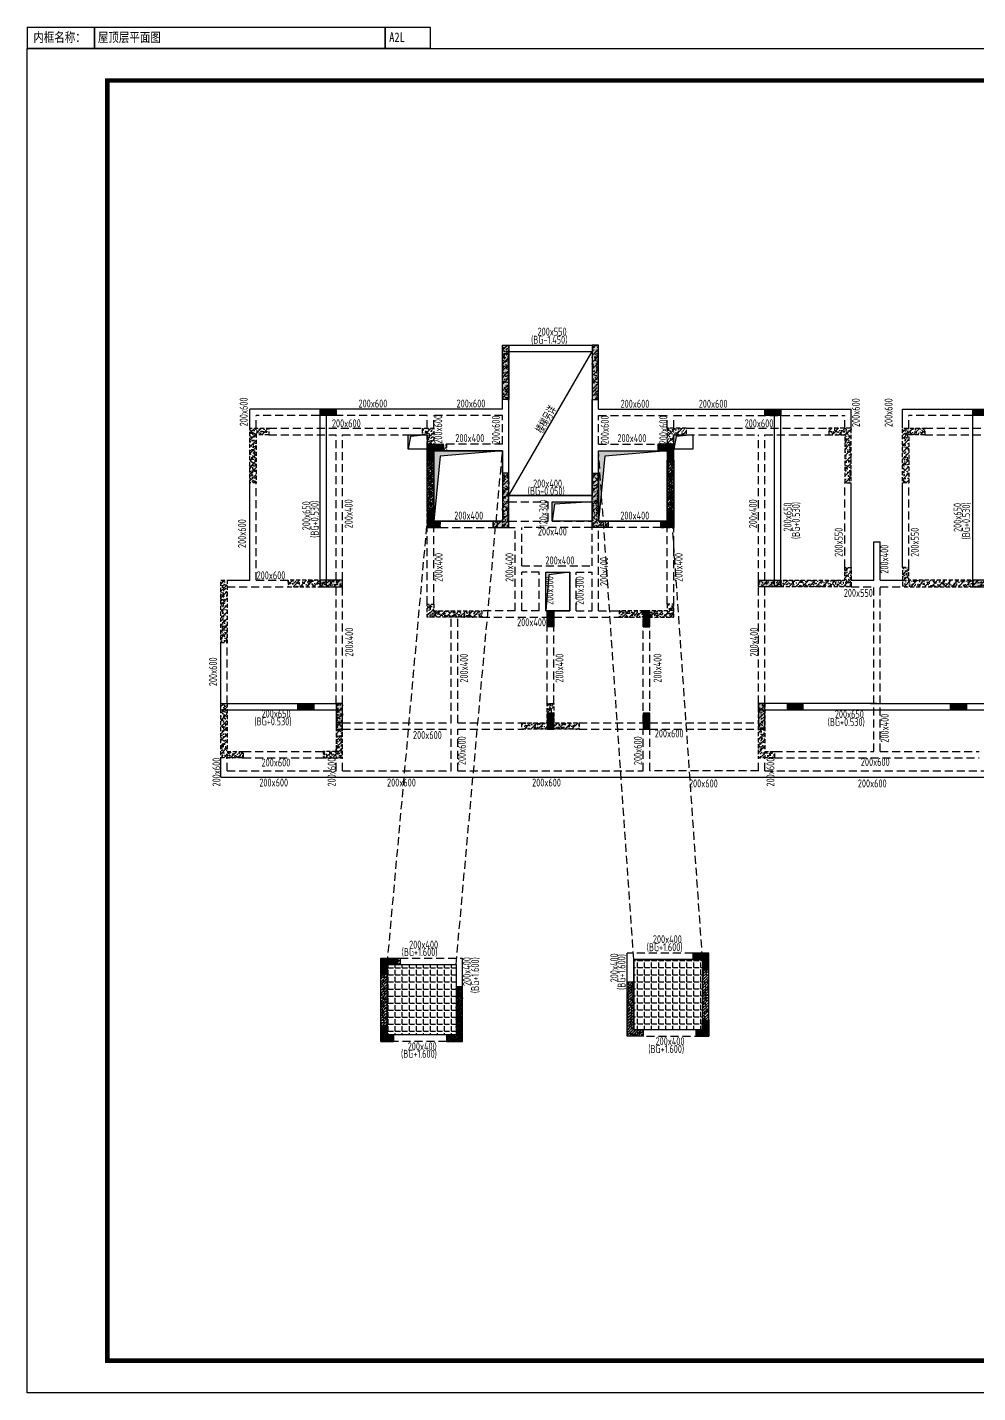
# Model space of a CAD drawing. Extents: x -100030 to 535495, y -23375 to 1879320.
# Drawn here: x 376095 to 405795, y 865793 to 908453 of the extents above; entities that cross this region are included whole.
import ezdxf

# ---------------------------------------------------------------- set-up
doc = ezdxf.new("R2010")
doc.units = 0
doc.header["$LTSCALE"] = 500
doc.linetypes.add('DASHED', pattern=[0.75, 0.5, -0.25])
doc.linetypes.add('DASHED2', pattern=[0.375, 0.25, -0.125])
doc.layers.get('0').update_dxf_attribs({"linetype": 'CONTINUOUS'})
for name, color, linetype in [('C-XREF-EXT', 7, 'CONTINUOUS'), ('S_BEAM', 4, 'DASHED'), ('S_BEAM_TEXT_VERT', 41, 'CONTINUOUS'), ('S_HOLE', 201, 'CONTINUOUS'), ('S_HOLE_HACH', 254, 'CONTINUOUS'), ('S_HOLE_TEXT', 201, 'CONTINUOUS'), ('S_PLAN_HACH', 9, 'CONTINUOUS'), ('S_PLAN_MIDL', 255, 'CONTINUOUS'), ('S_WALL', 2, 'CONTINUOUS'), ('S_WALL_BELW_DASH', 2, 'DASHED2'), ('S_WALL_BELW_DASH_HACH', 40, 'CONTINUOUS'), ('S_WALL_OTHE_HACH', 33, 'CONTINUOUS')]:
    doc.layers.add(name, color=color, linetype=linetype)
doc.layers.add('S_WALL_HACH', color=15, linetype='CONTINUOUS', lineweight=50)
doc.layers.add('SD_TEXT', color=7, linetype='CONTINUOUS', lineweight=0)
doc.layers.add('内框', color=8, linetype='CONTINUOUS', plot=False)
doc.styles.add('TH-STYLE3', font='tssdeng.shx', dxfattribs={"width": 0.7, "bigfont": 'tssdchn.shx'})
doc.styles.add('黑体', font='simhei.ttf')
pattern_1 = [(45, (0, 0), (-106.066, 106.066), []), (50, (0, 0), (215.178, -18.8256), [22.5, -247.5]), (355, (0, 0), (-41.6254, 225.6576), [18, -198]), (100.4514, (17.93, -1.57), (173.5528, 206.8319), [19.122, -210.3426]), (46.1842, (0, 60), (320.1723, -49.6557), [33.75, -371.25]), (96.6356, (26.68, 55.86), (280.3988, 292.2354), [28.683, -315.514]), (351.1842, (0, 60), (280.3986, 292.2356), [27, -297]), (21, (30, 45), (179.0721, -120.7857), [22.5, -247.5]), (326, (30, 45), (72.9946, 217.545), [18, -198]), (71.4514, (44.92, 34.93), (252.0668, 96.7591), [19.122, -210.3426]), (37.5, (0, 0), (3.64796, 99.86816), [1.5, -195.6, 1.5, -201, 1.5, -198.75]), (7.5, (0, 0), (78.92086, 118.3235), [1.5, -114.6, 1.5, -191.1, 1.5, -75.75]), (327.5, (-66.9, 0), (160.14673, -6.76646), [1.5, -75, 1.5, -234, 1.5, -310.5]), (317.5, (-96.9, 0), (174.95585, 30.0315), [1.5, -97.5, 1.5, -155.4, 1.5, -220.5])]
pattern_2 = [(45, (-1451.11, 33944.496), (-44.194174, 44.194174), []), (50, (-1451.11, 33944.5), (179.315046, -15.688034), [18.75, -206.25]), (355, (-1451.11, 33944.5), (-34.687833, 188.048033), [15, -165]), (100.4514, (-1436.17, 33943.19), (144.627345, 172.359886), [15.935047, -175.285528]), (46.1842, (-1451.1, 33994.5), (266.81026, -41.379754), [28.125, -309.375]), (96.6356, (-1428.88, 33991.05), (233.66568, 243.52947), [23.90257, -262.92825]), (351.1842, (-1451.1, 33994.5), (233.66549, 243.52965), [22.5, -247.5]), (21, (-1426.11, 33982), (149.226763, -100.654723), [18.75, -206.25]), (326, (-1426.11, 33982), (60.828833, 181.28751), [15, -165]), (71.4514, (-1413.67, 33973.6), (210.055657, 80.632624), [15.935047, -175.285528]), (37.5, (-1451.11, 33944.496), (3.039964, 83.2234635), [0, -163, 0, -167.5, 0, -165.625]), (7.5, (-1451.11, 33944.5), (65.767384, 98.602928), [0, -95.5, 0, -159.25, 0, -63.125]), (327.5, (-1506.86, 33944.496), (133.455609, -5.638718), [0, -62.5, 0, -195, 0, -258.75]), (317.5, (-1531.86, 33944.5), (145.796542, 25.026246), [0, -81.25, 0, -129.5, 0, -183.75])]
pattern_3 = [(45, (1100.06, 34103.3), (-44.194174, 44.194174), []), (50, (1100.06, 34103.3), (179.315046, -15.688034), [18.75, -206.25]), (355, (1100.06, 34103.3), (-34.687833, 188.048033), [15, -165]), (100.4514, (1115, 34102), (144.627345, 172.359886), [15.935047, -175.285528]), (46.1842, (1100.06, 34153.3), (266.81026, -41.379754), [28.125, -309.375]), (96.6356, (1122.3, 34149.85), (233.66568, 243.52947), [23.90257, -262.92825]), (351.1842, (1100.06, 34153.3), (233.66549, 243.52965), [22.5, -247.5]), (21, (1125.06, 34140.8), (149.226763, -100.654723), [18.75, -206.25]), (326, (1125.06, 34140.8), (60.828833, 181.28751), [15, -165]), (71.4514, (1137.5, 34132.41), (210.055657, 80.632624), [15.935047, -175.285528]), (37.5, (1100.06, 34103.3), (3.039964, 83.2234635), [0, -163, 0, -167.5, 0, -165.625]), (7.5, (1100.06, 34103.3), (65.767384, 98.602928), [0, -95.5, 0, -159.25, 0, -63.125]), (327.5, (1044.31, 34103.3), (133.455609, -5.638718), [0, -62.5, 0, -195, 0, -258.75]), (317.5, (1019.31, 34103.3), (145.796542, 25.026246), [0, -81.25, 0, -129.5, 0, -183.75])]
pattern_4 = [(45, (-1451.11, -16055.504), (-44.194174, 44.194174), []), (50, (-1451.11, -16055.5), (179.315046, -15.688034), [18.75, -206.25]), (355, (-1451.11, -16055.5), (-34.687833, 188.048033), [15, -165]), (100.4514, (-1436.17, -16056.81), (144.627345, 172.359886), [15.935047, -175.285528]), (46.1842, (-1451.1, -16005.5), (266.81026, -41.379754), [28.125, -309.375]), (96.6356, (-1428.88, -16008.95), (233.665676, 243.52947), [23.90257, -262.92825]), (351.1842, (-1451.1, -16005.5), (233.66549, 243.52965), [22.5, -247.5]), (21, (-1426.11, -16018), (149.226763, -100.654723), [18.75, -206.25]), (326, (-1426.11, -16018), (60.828833, 181.28751), [15, -165]), (71.4514, (-1413.67, -16026.4), (210.055657, 80.632624), [15.935047, -175.285528]), (37.5, (-1451.11, -16055.504), (3.039964, 83.2234635), [0, -163, 0, -167.5, 0, -165.625]), (7.5, (-1451.11, -16055.5), (65.767384, 98.602928), [0, -95.5, 0, -159.25, 0, -63.125]), (327.5, (-1506.86, -16055.504), (133.455609, -5.638718), [0, -62.5, 0, -195, 0, -258.75]), (317.5, (-1531.86, -16055.5), (145.796542, 25.026246), [0, -81.25, 0, -129.5, 0, -183.75])]
pattern_5 = [(45, (1100.06, -15896.7), (-44.194174, 44.194174), []), (50, (1100.06, -15896.7), (179.315046, -15.688034), [18.75, -206.25]), (355, (1100.06, -15896.7), (-34.687833, 188.048033), [15, -165]), (100.4514, (1115, -15898), (144.627345, 172.359886), [15.935047, -175.285528]), (46.1842, (1100.06, -15846.7), (266.81026, -41.379754), [28.125, -309.375]), (96.6356, (1122.3, -15850.15), (233.665676, 243.52947), [23.90257, -262.92825]), (351.1842, (1100.06, -15846.7), (233.66549, 243.52965), [22.5, -247.5]), (21, (1125.06, -15859.2), (149.226763, -100.654723), [18.75, -206.25]), (326, (1125.06, -15859.2), (60.828833, 181.28751), [15, -165]), (71.4514, (1137.5, -15867.59), (210.055657, 80.632624), [15.935047, -175.285528]), (37.5, (1100.06, -15896.7), (3.039964, 83.2234635), [0, -163, 0, -167.5, 0, -165.625]), (7.5, (1100.06, -15896.7), (65.767384, 98.602928), [0, -95.5, 0, -159.25, 0, -63.125]), (327.5, (1044.31, -15896.7), (133.455609, -5.638718), [0, -62.5, 0, -195, 0, -258.75]), (317.5, (1019.31, -15896.7), (145.796542, 25.026246), [0, -81.25, 0, -129.5, 0, -183.75])]
pattern_6 = [(45, (0, 0), (-44.194174, 44.194174), []), (50, (0, 0), (179.315046, -15.688034), [18.75, -206.25]), (355, (0, 0), (-34.687833, 188.048033), [15, -165]), (100.4514, (14.94, -1.3), (144.627345, 172.359886), [15.935047, -175.285528]), (46.1842, (0, 50), (266.81026, -41.379754), [28.125, -309.375]), (96.6356, (22.23, 46.55), (233.665676, 243.52947), [23.90257, -262.92825]), (351.1842, (0, 50), (233.66549, 243.52965), [22.5, -247.5]), (21, (25, 37.5), (149.226763, -100.654723), [18.75, -206.25]), (326, (25, 37.5), (60.828833, 181.28751), [15, -165]), (71.4514, (37.44, 29.11), (210.055657, 80.632624), [15.935047, -175.285528]), (37.5, (0, 0), (3.039964, 83.2234635), [0, -163, 0, -167.5, 0, -165.625]), (7.5, (0, 0), (65.767384, 98.602928), [0, -95.5, 0, -159.25, 0, -63.125]), (327.5, (-55.75, 0), (133.455609, -5.638718), [0, -62.5, 0, -195, 0, -258.75]), (317.5, (-80.75, 0), (145.796542, 25.026246), [0, -81.25, 0, -129.5, 0, -183.75])]

# ---------------------------------------------------------------- blocks, each defined once
blk = doc.blocks.new('DXMX_View_Plane_DEFAULT_18F_191030102227854120')
at = {"layer": 'S_WALL_BELW_DASH_HACH', "lineweight": -3}
h = blk.add_hatch(dxfattribs=at)
h.set_pattern_fill('钢筋混凝土', color=256, scale=30, style=0, pattern_type=2)
h.set_pattern_definition(pattern_1)
h.paths.add_polyline_path([(8800, 13200), (8800, 11700), (8600, 11700), (8600, 13400), (8800, 13400)], flags=0)
h = blk.add_hatch(dxfattribs=at)
h.set_pattern_fill('钢筋混凝土', color=256, scale=30, style=0, pattern_type=2)
h.set_pattern_definition(pattern_1)
h.paths.add_polyline_path([(11400, 13200), (11400, 11700), (11600, 11700), (11600, 13400), (11400, 13400)], flags=0)
h = blk.add_hatch(dxfattribs=at)
h.set_pattern_fill('钢筋混凝土', color=256, scale=30, style=0, pattern_type=2)
h.set_pattern_definition(pattern_1)
h.paths.add_polyline_path([(1300, 10600), (900, 10600), (900, 9100), (700, 9100), (700, 10800), (1300, 10800)], flags=0)
h = blk.add_hatch(dxfattribs=at)
h.set_pattern_fill('钢筋混凝土', color=256, scale=30, style=0, pattern_type=2)
h.set_pattern_definition(pattern_1)
h.paths.add_polyline_path([(6450, 10300), (6850, 10300), (6850, 10100), (6450, 10100), (6450, 7900), (6650, 7900), (6650, 7700), (6250, 7700), (6250, 10600), (6100, 10600), (6100, 10800), (6450, 10800)], flags=0)
h = blk.add_hatch(dxfattribs=at)
h.set_pattern_fill('钢筋混凝土', color=256, scale=30, style=0, pattern_type=2)
h.set_pattern_definition(pattern_1)
h.paths.add_polyline_path([(13750, 10300), (13450, 10300), (13450, 10100), (13750, 10100), (13750, 7900), (13550, 7900), (13550, 7700), (13950, 7700), (13950, 10600), (14350, 10600), (14350, 10800), (13750, 10800)], flags=0)
h = blk.add_hatch(dxfattribs=at)
h.set_pattern_fill('钢筋混凝土', color=256, scale=30, style=0, pattern_type=2)
h.set_pattern_definition(pattern_1)
h.paths.add_polyline_path([(18800, 10600), (19300, 10600), (19300, 9100), (19500, 9100), (19500, 10800), (18800, 10800)], flags=0)
h = blk.add_hatch(dxfattribs=at)
h.set_pattern_fill('钢筋混凝土', color=256, scale=30, style=0, pattern_type=2)
h.set_pattern_definition(pattern_1)
h.paths.add_polyline_path([(21800, 10600), (21300, 10600), (21300, 9100), (21100, 9100), (21100, 10800), (21800, 10800)], flags=0)
h = blk.add_hatch(dxfattribs=at)
h.set_pattern_fill('钢筋混凝土', color=256, scale=30, style=0, pattern_type=2)
h.set_pattern_definition(pattern_1)
h.paths.add_polyline_path([(8600, 7900), (8300, 7900), (8300, 7700), (8800, 7700), (8800, 9400), (8600, 9400)], flags=0)
h = blk.add_hatch(dxfattribs=at)
h.set_pattern_fill('钢筋混凝土', color=256, scale=30, style=0, pattern_type=2)
h.set_pattern_definition(pattern_1)
h.paths.add_polyline_path([(11600, 7900), (11900, 7900), (11900, 7700), (11400, 7700), (11400, 9400), (11600, 9400)], flags=0)
h = blk.add_hatch(dxfattribs=at)
h.set_pattern_fill('钢筋混凝土', color=256, scale=30, style=0, pattern_type=2)
h.set_pattern_definition(pattern_1)
h.paths.add_polyline_path([(16800, 6050), (19300, 6050), (19300, 6450), (19500, 6450), (19500, 6050), (19500, 5850), (17900, 5850), (16600, 5850), (16600, 6050)], flags=0)
h = blk.add_hatch(dxfattribs=at)
h.set_pattern_fill('钢筋混凝土', color=256, scale=30, style=0, pattern_type=2)
h.set_pattern_definition(pattern_1)
h.paths.add_polyline_path([(23800, 6050), (21300, 6050), (21300, 6450), (21100, 6450), (21100, 6050), (21100, 5850), (22700, 5850), (24000, 5850), (24000, 6050)], flags=0)
h = blk.add_hatch(dxfattribs=at)
h.set_pattern_fill('钢筋混凝土', color=256, scale=30, style=0, pattern_type=2)
h.set_pattern_definition(pattern_1)
h.paths.add_polyline_path([(-200, 6050), (0, 6050), (0, 4100), (-200, 4100)], flags=0)
h = blk.add_hatch(dxfattribs=at)
h.set_pattern_fill('钢筋混凝土', color=256, scale=30, style=0, pattern_type=2)
h.set_pattern_definition(pattern_1)
h.paths.add_polyline_path([(3400, 6050), (1900, 6050), (1900, 5850), (3600, 5850), (3600, 6050)], flags=0)
h = blk.add_hatch(dxfattribs=at)
h.set_pattern_fill('钢筋混凝土', color=256, scale=30, style=0, pattern_type=2)
h.set_pattern_definition(pattern_1)
h.paths.add_polyline_path([(6450, 5300), (6450, 5100), (7950, 5100), (7950, 4900), (6250, 4900), (6250, 5300)], flags=0)
h = blk.add_hatch(dxfattribs=at)
h.set_pattern_fill('钢筋混凝土', color=256, scale=30, style=0, pattern_type=2)
h.set_pattern_definition(pattern_1)
h.paths.add_polyline_path([(13750, 5300), (13750, 5100), (12250, 5100), (12250, 4900), (13950, 4900), (13950, 5300)], flags=0)
h = blk.add_hatch(dxfattribs=at)
h.set_pattern_fill('钢筋混凝土', color=256, scale=30, style=0, pattern_type=2)
h.set_pattern_definition(pattern_1)
h.paths.add_polyline_path([(-200, 2200), (0, 2200), (0, 700), (500, 700), (500, 500), (0, 500), (-200, 500)], flags=0)
h = blk.add_hatch(dxfattribs=at)
h.set_pattern_fill('钢筋混凝土', color=256, scale=30, style=0, pattern_type=2)
h.set_pattern_definition(pattern_1)
h.paths.add_polyline_path([(3600, 2200), (3400, 2200), (3400, 700), (3000, 700), (3000, 500), (3600, 500), (3600, 1400)], flags=0)
h = blk.add_hatch(dxfattribs=at)
h.set_pattern_fill('钢筋混凝土', color=256, scale=30, style=0, pattern_type=2)
h.set_pattern_definition(pattern_1)
h.paths.add_polyline_path([(9201, 1600), (10000, 1600), (10000, 2200), (10200, 2200), (10200, 1600), (11000, 1600), (11000, 1400), (9201, 1400)], flags=0)
h = blk.add_hatch(dxfattribs=at)
h.set_pattern_fill('钢筋混凝土', color=256, scale=30, style=0, pattern_type=2)
h.set_pattern_definition(pattern_1)
h.paths.add_polyline_path([(16600, 2200), (16800, 2200), (16800, 700), (17100, 700), (17100, 500), (16600, 500), (16600, 1400)], flags=0)
at = {"layer": 'S_WALL_HACH', "lineweight": -3}
for points in [[(8800, 13200), (8800, 11700), (8600, 11700), (8600, 13400), (8800, 13400)], [(11400, 13200), (11400, 11700), (11600, 11700), (11600, 13400), (11400, 13400)], [(2900, 11400), (3400, 11400), (3400, 11200), (2900, 11200)], [(16800, 11400), (17300, 11400), (17300, 11200), (16800, 11200)], [(23300, 11400), (23800, 11400), (23800, 11200), (23300, 11200)], [(6450, 10300), (6750, 10300), (6750, 10100), (6450, 10100), (6450, 9800), (6250, 9800), (6250, 10300)], [(13750, 10300), (13450, 10300), (13450, 10100), (13750, 10100), (13750, 9800), (13950, 9800), (13950, 10300)], [(8600, 7900), (8300, 7900), (8300, 7700), (8800, 7700), (8800, 9400), (8600, 9400)], [(11600, 7900), (11900, 7900), (11900, 7700), (11400, 7700), (11400, 9400), (11600, 9400)], [(6650, 7900), (6450, 7900), (6450, 8200), (6250, 8200), (6250, 7700), (6650, 7700)], [(13550, 7900), (13750, 7900), (13750, 8200), (13950, 8200), (13950, 7700), (13550, 7700)], [(3600, 6050), (2900, 6050), (2900, 5850), (3600, 5850)], [(16600, 6050), (17300, 6050), (17300, 5850), (16600, 5850)], [(24000, 6050), (23300, 6050), (23300, 5850), (24000, 5850)], [(10000, 5100), (10200, 5100), (10200, 4600), (10000, 4600)], [(13000, 4600), (13200, 4600), (13200, 5100), (13000, 5100)], [(2200, 2200), (2700, 2200), (2700, 2000), (2200, 2000)], [(3400, 1400), (3600, 1400), (3600, 2200), (3400, 2200)], [(16600, 1400), (16800, 1400), (16800, 2200), (16600, 2200)], [(18000, 2200), (17500, 2200), (17500, 2000), (18000, 2000)], [(22600, 2200), (23100, 2200), (23100, 2000), (22600, 2000)], [(10000, 1400), (10200, 1400), (10200, 1900), (10000, 1900)], [(13000, 1400), (13200, 1400), (13200, 1900), (13000, 1900)]]:
    blk.add_hatch(color=256, dxfattribs=at).paths.add_polyline_path(points, flags=0)
at = {"layer": 'S_BEAM', "linetype": 'ByBlock', "lineweight": -3}
for p, q in [((8800, 13400), (11400, 13400)), ((8800, 13200), (11400, 13200)), ((8600, 11400), (8600, 11700)), ((8800, 9400), (8800, 11700)), ((11400, 9400), (11400, 11700)), ((11600, 11400), (11600, 11700)), ((6350, 11400), (700, 11400)), ((700, 10800), (700, 11400)), ((2900, 5850), (2900, 11400)), ((3100, 5850), (3100, 11400)), ((8600, 11400), (6350, 11400)), ((11600, 11400), (13854, 11400)), ((13854, 11400), (19500, 11400)), ((17100, 5850), (17100, 11400)), ((17300, 5850), (17300, 11400)), ((19500, 10800), (19500, 11400)), ((21100, 11400), (26764, 11400)), ((21100, 10800), (21100, 11400)), ((23300, 5850), (23300, 11400)), ((8600, 10100), (6851, 10100)), ((8600, 9400), (8600, 10100)), ((11600, 10100), (13450, 10100)), ((11600, 9400), (11600, 10100)), ((700, 6050), (700, 9100)), ((19500, 6450), (19500, 9100)), ((21100, 6450), (21100, 9100)), ((8800, 8700), (11400, 8700)), ((10150, 8500), (11400, 8500)), ((10150, 7900), (10150, 8500)), ((6650, 7900), (8300, 7900)), ((11900, 7900), (13550, 7900)), ((20200, 6050), (20200, 7250)), ((20400, 6050), (20400, 7250)), ((0, 6050), (700, 6050)), ((9950, 6300), (10700, 6300)), ((9950, 5100), (9950, 6300)), ((10700, 5100), (10700, 6300)), ((19500, 6050), (20200, 6050)), ((20400, 6050), (21100, 6050)), ((9950, 5100), (10700, 5100)), ((-200, 2200), (-200, 4100)), ((-200, 2200), (3600, 2200)), ((-200, 2000), (-200, 2200)), ((3600, 2000), (3600, 2200)), ((20300, 2200), (16600, 2200)), ((16600, 2000), (16600, 2200)), ((20100, 2200), (24000, 2200)), ((-200, 2000), (3600, 2000)), ((16600, 2000), (24000, 2000)), ((-200, -100), (-200, 500)), ((-200, -100), (3492, -100)), ((3492, -100), (7088, -100)), ((7088, -100), (13092, -100)), ((13092, -100), (16702, -100)), ((16702, -100), (23800, -100))]:
    blk.add_line(p, q, dxfattribs=at)
at = {"layer": 'S_BEAM', "lineweight": -3}
for p, q in [((6250, 11200), (900, 11200)), ((900, 10800), (900, 11200)), ((6250, 10800), (6250, 11200)), ((8600, 11200), (6450, 11200)), ((6450, 10800), (6450, 11200)), ((8600, 10300), (8600, 11200)), ((11600, 11200), (13750, 11200)), ((11600, 10300), (11600, 11200)), ((13750, 10800), (13750, 11200)), ((13950, 11200), (19300, 11200)), ((13950, 10800), (13950, 11200)), ((19300, 10800), (19300, 11200)), ((26650, 11200), (21300, 11200)), ((21300, 10800), (21300, 11200)), ((1300, 10800), (6100, 10800)), ((14350, 10800), (18800, 10800)), ((21800, 10800), (26250, 10800)), ((1300, 10600), (3400, 10600)), ((3400, 6050), (3400, 10600)), ((3600, 10600), (6100, 10600)), ((3600, 6050), (3600, 10600)), ((8600, 10300), (6850, 10300)), ((11600, 10300), (13450, 10300)), ((14350, 10600), (16600, 10600)), ((16600, 6050), (16600, 10600)), ((16800, 10600), (18800, 10600)), ((16800, 6050), (16800, 10600)), ((21800, 10600), (23800, 10600)), ((900, 6050), (900, 9100)), ((19300, 6450), (19300, 9100)), ((21300, 6450), (21300, 9100)), ((8800, 8500), (10030, 8500)), ((10030, 7900), (10030, 8500)), ((6250, 5300), (6250, 7700)), ((6450, 5300), (6450, 7700)), ((6650, 7700), (8300, 7700)), ((8800, 7900), (10030, 7900)), ((8800, 7700), (9000, 7700)), ((9000, 5100), (9000, 7700)), ((11400, 7700), (9200, 7700)), ((9200, 6500), (9200, 7700)), ((10150, 7900), (11400, 7900)), ((11400, 6500), (11400, 7700)), ((11600, 5100), (11600, 7700)), ((13550, 7700), (11900, 7700)), ((13750, 5300), (13750, 7700)), ((13950, 5300), (13950, 7700)), ((9200, 6500), (11400, 6500)), ((900, 6050), (1900, 6050)), ((9750, 6300), (9200, 6300)), ((9200, 5100), (9200, 6300)), ((9750, 5100), (9750, 6300)), ((10900, 6300), (11400, 6300)), ((10900, 5100), (10900, 6300)), ((11400, 5100), (11400, 6300)), ((0, 5850), (1900, 5850)), ((3400, 2200), (3400, 5850)), ((3600, 2200), (3600, 5850)), ((16600, 2200), (16600, 5850)), ((16800, 2200), (16800, 5850)), ((19500, 5850), (20200, 5850)), ((20200, 700), (20200, 5850)), ((20400, 5850), (21100, 5850)), ((20400, 700), (20400, 5850)), ((7000, 1600), (7000, 4900)), ((7200, 1600), (7200, 4900)), ((9000, 5100), (7950, 5100)), ((7950, 4900), (10000, 4900)), ((9750, 5100), (9200, 5100)), ((10000, 2200), (10000, 4900)), ((10200, 4900), (12250, 4900)), ((10200, 2200), (10200, 4900)), ((10900, 5100), (11400, 5100)), ((11600, 5100), (12250, 5100)), ((13000, 1600), (13000, 4900)), ((13200, 1600), (13200, 4900)), ((0, 2200), (0, 4100)), ((3600, 1600), (7000, 1600)), ((3600, 1400), (7000, 1400)), ((7000, 100), (7000, 1400)), ((7200, 1600), (9201, 1600)), ((7200, 1400), (9201, 1400)), ((7200, 100), (7200, 1400)), ((11000, 1600), (13000, 1600)), ((11000, 1400), (13000, 1400)), ((13000, 100), (13000, 1400)), ((13200, 1600), (16600, 1600)), ((13200, 1400), (16600, 1400)), ((13200, 100), (13200, 1400)), ((0, 100), (0, 500)), ((500, 700), (3000, 700)), ((500, 500), (3000, 500)), ((3400, 100), (3400, 500)), ((3600, 100), (3600, 500)), ((16600, 100), (16600, 500)), ((16800, 100), (16800, 500)), ((17100, 700), (20200, 700)), ((17100, 500), (23500, 500)), ((20400, 700), (23500, 700)), ((0, 100), (3400, 100)), ((3600, 100), (7000, 100)), ((7200, 100), (13000, 100)), ((16600, 100), (13200, 100)), ((16800, 100), (23800, 100)), ((16800, 100), (23800, 100))]:
    blk.add_line(p, q, dxfattribs=at)
at = {"layer": 'S_WALL', "linetype": 'Continuous', "lineweight": -3, "ltscale": 0.5, "flags": 128}
for points in [[(8800, 13200), (8800, 11700), (8600, 11700), (8600, 13400), (8800, 13400), (8800, 13200)], [(11400, 13200), (11400, 11700), (11600, 11700), (11600, 13400), (11400, 13400), (11400, 13200)], [(2900, 11400), (3400, 11400), (3400, 11200), (2900, 11200), (2900, 11400)], [(16800, 11400), (17300, 11400), (17300, 11200), (16800, 11200), (16800, 11400)], [(23300, 11400), (23800, 11400), (23800, 11200), (23300, 11200), (23300, 11400)], [(6450, 10300), (6750, 10300), (6750, 10100), (6450, 10100), (6450, 9800), (6250, 9800), (6250, 10300), (6450, 10300)], [(13750, 10300), (13450, 10300), (13450, 10100), (13750, 10100), (13750, 9800), (13950, 9800), (13950, 10300), (13750, 10300)], [(8600, 7900), (8300, 7900), (8300, 7700), (8800, 7700), (8800, 9400), (8600, 9400), (8600, 7900)], [(11600, 7900), (11900, 7900), (11900, 7700), (11400, 7700), (11400, 9400), (11600, 9400), (11600, 7900)], [(6650, 7900), (6450, 7900), (6450, 8200), (6250, 8200), (6250, 7700), (6650, 7700), (6650, 7900)], [(13550, 7900), (13750, 7900), (13750, 8200), (13950, 8200), (13950, 7700), (13550, 7700), (13550, 7900)], [(3600, 6050), (2900, 6050), (2900, 5850), (3600, 5850), (3600, 6050)], [(16600, 6050), (17300, 6050), (17300, 5850), (16600, 5850), (16600, 6050)], [(24000, 6050), (23300, 6050), (23300, 5850), (24000, 5850), (24000, 6050)], [(10000, 5100), (10200, 5100), (10200, 4600), (10000, 4600), (10000, 5100)], [(13000, 4600), (13200, 4600), (13200, 5100), (13000, 5100), (13000, 4600)], [(2200, 2200), (2700, 2200), (2700, 2000), (2200, 2000), (2200, 2200)], [(3400, 1400), (3600, 1400), (3600, 2200), (3400, 2200), (3400, 1400)], [(16600, 1400), (16800, 1400), (16800, 2200), (16600, 2200), (16600, 1400)], [(18000, 2200), (17500, 2200), (17500, 2000), (18000, 2000), (18000, 2200)], [(22600, 2200), (23100, 2200), (23100, 2000), (22600, 2000), (22600, 2200)], [(10000, 1400), (10200, 1400), (10200, 1900), (10000, 1900), (10000, 1400)], [(13000, 1400), (13200, 1400), (13200, 1900), (13000, 1900), (13000, 1400)]]:
    blk.add_lwpolyline(points, close=True, dxfattribs=at)
at = {"layer": 'S_WALL_BELW_DASH', "linetype": 'DASHED', "lineweight": -3, "ltscale": 0.5, "flags": 128}
for points in [[(8800, 13200), (8800, 11700), (8600, 11700), (8600, 13400), (8800, 13400), (8800, 13200)], [(11400, 13200), (11400, 11700), (11600, 11700), (11600, 13400), (11400, 13400), (11400, 13200)], [(1300, 10600), (900, 10600), (900, 9100), (700, 9100), (700, 10800), (1300, 10800), (1300, 10600)], [(6450, 10300), (6850, 10300), (6850, 10100), (6450, 10100), (6450, 7900), (6650, 7900), (6650, 7700), (6250, 7700), (6250, 10600), (6100, 10600), (6100, 10800), (6450, 10800), (6450, 10300)], [(13750, 10300), (13450, 10300), (13450, 10100), (13750, 10100), (13750, 7900), (13550, 7900), (13550, 7700), (13950, 7700), (13950, 10600), (14350, 10600), (14350, 10800), (13750, 10800), (13750, 10300)], [(18800, 10600), (19300, 10600), (19300, 9100), (19500, 9100), (19500, 10800), (18800, 10800), (18800, 10600)], [(21800, 10600), (21300, 10600), (21300, 9100), (21100, 9100), (21100, 10800), (21800, 10800), (21800, 10600)], [(8600, 7900), (8300, 7900), (8300, 7700), (8800, 7700), (8800, 9400), (8600, 9400), (8600, 7900)], [(11600, 7900), (11900, 7900), (11900, 7700), (11400, 7700), (11400, 9400), (11600, 9400), (11600, 7900)], [(16800, 6050), (19300, 6050), (19300, 6450), (19500, 6450), (19500, 6050), (19500, 5850), (17900, 5850), (16600, 5850), (16600, 6050), (16800, 6050)], [(23800, 6050), (21300, 6050), (21300, 6450), (21100, 6450), (21100, 6050), (21100, 5850), (22700, 5850), (24000, 5850), (24000, 6050), (23800, 6050)], [(-200, 6050), (0, 6050), (0, 4100), (-200, 4100), (-200, 6050)], [(3400, 6050), (1900, 6050), (1900, 5850), (3600, 5850), (3600, 6050), (3400, 6050)], [(6450, 5300), (6450, 5100), (7950, 5100), (7950, 4900), (6250, 4900), (6250, 5300), (6450, 5300)], [(13750, 5300), (13750, 5100), (12250, 5100), (12250, 4900), (13950, 4900), (13950, 5300), (13750, 5300)], [(-200, 2200), (0, 2200), (0, 700), (500, 700), (500, 500), (0, 500), (-200, 500), (-200, 2200)], [(3600, 2200), (3400, 2200), (3400, 700), (3000, 700), (3000, 500), (3600, 500), (3600, 1400), (3600, 2200)], [(9201, 1600), (10000, 1600), (10000, 2200), (10200, 2200), (10200, 1600), (11000, 1600), (11000, 1400), (9201, 1400), (9201, 1600)], [(16600, 2200), (16800, 2200), (16800, 700), (17100, 700), (17100, 500), (16600, 500), (16600, 1400), (16600, 2200)]]:
    blk.add_lwpolyline(points, close=True, dxfattribs=at)
at = {"layer": 'S_BEAM_TEXT_VERT', "lineweight": -3, "style": 'TH-STYLE3', "width": 0.7}
for s, rotation, p in [('(BG-1.450)', 360, (9493, 13441)), ('200x550', 360, (9696, 13694)), ('200x600', 90, (638, 10861)), ('200x600', 360, (4101, 11448)), ('200x600', 360, (7166, 11448)), ('200x600', 360, (12290, 11441)), ('200x600', 360, (14733, 11441)), ('200x600', 90, (19768, 10838)), ('200x600', 90, (20790, 10838)), ('200x600', 90, (6718, 10316)), ('200x600', 90, (8518, 10300)), ('200x600', 90, (11922, 10300)), ('200x600', 90, (13750, 10300)), ('200x600', 360, (3270, 10829)), ('200x600', 360, (16166, 10829)), ('200x400', 360, (7127, 10368)), ('200x650', 90, (2594, 7613)), ('(BG+0.530)', 90, (2854, 7378)), ('200x400', 90, (3917, 7675)), ('200x400', 360, (7093, 7948)), ('120x300', 90, (10002, 7705)), ('200x400', 360, (12282, 7948)), ('200x400', 90, (16551, 7675)), ('200x650', 90, (17634, 7573)), ('(BG+0.530)', 90, (17894, 7338)), ('200x650', 90, (22947, 7559)), ('(BG+0.530)', 90, (23213, 7326)), ('200x600', 90, (585, 7059)), ('200x400', 360, (9707, 7449)), ('200x550', 90, (19231, 6784)), ('200x550', 90, (21610, 6784)), ('200x400', 90, (20660, 6257)), ('200x400', 90, (6729, 6001)), ('200x400', 90, (8942, 6001)), ('200x400', 360, (9944, 6547)), ('200x400', 90, (11900, 5872)), ('200x400', 90, (14229, 6001)), ('200x600', 360, (916, 6081)), ('200x300', 90, (10192, 5281)), ('200x300', 90, (11142, 5281)), ('200x550', 360, (19266, 5532)), ('200x400', 360, (9056, 4615)), ('200x400', 90, (3934, 3664)), ('200x400', 90, (16583, 3666)), ('200x600', 90, (-321, 2742)), ('200x400', 90, (7520, 2852)), ('200x400', 90, (10506, 2852)), ('200x400', 90, (13570, 2852)), ('(BG+0.530)', 360, (847, 1516)), ('200x650', 360, (1071, 1761)), ('(BG+0.530)', 360, (18762, 1498)), ('200x650', 360, (18986, 1743)), ('200x400', 90, (20668, 977)), ('200x600', 360, (5804, 1089)), ('200x600', 360, (13359, 1139)), ('200x600', 90, (7454, 276)), ('200x600', 90, (12954, 276)), ('200x600', 360, (1071, 232)), ('200x600', 360, (19800, 250)), ('200x600', 90, (-214, -393)), ('200x600', 90, (3386, -393)), ('200x600', 90, (17099, -393)), ('200x600', 360, (1001, -394)), ('200x600', 360, (4993, -394)), ('200x600', 360, (9526, -394)), ('200x600', 360, (14428, -421)), ('200x600', 360, (19705, -421))]:
    blk.add_text(s, height=250, rotation=rotation, dxfattribs=at).set_placement(p)
for s, p in [('200x400', (12192, 10368)), ('(BG-0.050)', (9389, 8715)), ('200x400', (9556, 8950))]:
    blk.add_text(s, height=250, dxfattribs=at).set_placement(p)
blk = doc.blocks.new('THAPE_A2L_inner')
at = {"layer": '内框'}
for p, q in [((0, 426.6), (0, 420)), ((0, 426.6), (126, 426.6)), ((21, 420), (21, 426.6)), ((21, 426.6), (21, 420)), ((111.8, 420), (111.79, 426.6)), ((111.79, 426.6), (111.8, 420)), ((126, 420), (126, 426.6)), ((0, 420), (21, 420)), ((12, 420), (0, 420)), ((36, 420), (12, 420)), ((21, 420), (111.8, 420)), ((84, 420), (36, 420)), ((126, 420), (84, 420)), ((111.8, 420), (126, 420))]:
    blk.add_line(p, q, dxfattribs=at)
blk.add_lwpolyline([(0, 0), (0, 420), (594, 420), (594, 0)], close=True, dxfattribs=at)
at = {"layer": '内框', "const_width": 1.4}
blk.add_lwpolyline([(25, 410), (25, 10), (584, 10), (584, 410)], close=True, dxfattribs=at)
at = {"layer": '内框', "style": '黑体', "width": 0.8}
for s, p in [('内框名称：', (1.9, 421.99)), ('A2L', (113.1, 421.99))]:
    blk.add_text(s, height=3, dxfattribs=at).set_placement(p)
blk.add_attdef('内框名称', (22.08, 421.99), '', height=3, dxfattribs=at)

msp = doc.modelspace()

# ---------------------------------------------------------------- hatches: boundary and pattern name
at = {"layer": 'S_HOLE_HACH'}
h = msp.add_hatch(color=0, dxfattribs=at)
h.dxf.hatch_style = 1
h.paths.add_polyline_path([(388595, 895725), (388072, 895665), (387995, 895275), (387995, 895725)])
h = msp.add_hatch(color=0, dxfattribs=at)
h.dxf.hatch_style = 1
h.paths.add_polyline_path([(396895, 895725), (396372, 895665), (396295, 895275), (396295, 895725)])
h = msp.add_hatch(color=0, dxfattribs=at)
h.dxf.hatch_style = 1
h.paths.add_polyline_path([(390945, 895225), (388998, 895058), (388795, 893025), (388795, 895225)])
h = msp.add_hatch(color=0, dxfattribs=at)
h.dxf.hatch_style = 1
h.paths.add_polyline_path([(396095, 895225), (394148, 895058), (393945, 893025), (393945, 895225)])
h = msp.add_hatch(color=0, dxfattribs=at)
h.dxf.hatch_style = 1
h.paths.add_polyline_path([(393745, 893625), (392571, 893555), (392495, 893025), (392495, 893625)])
h = msp.add_hatch(color=0, dxfattribs=at)
h.dxf.hatch_style = 1
h.paths.add_polyline_path([(393045, 891425), (392395, 891342), (392295, 890225), (392295, 891425)])
at = {"layer": 'S_PLAN_HACH'}
h = msp.add_hatch(dxfattribs=at)
h.set_pattern_fill('ANGLE', color=256, scale=800, style=0)
h.set_pattern_definition([(0, (36346.44, 290132.46), (0, 220), [160, -60]), (90, (36346.44, 290132.46), (-220, 1e-14), [160, -60])])
h.paths.add_polyline_path([(395046, 879328), (397196, 879328), (397196, 877128), (395046, 877128)])
h = msp.add_hatch(dxfattribs=at)
h.set_pattern_fill('ANGLE', color=256, scale=800, style=0)
h.set_pattern_definition([(0, (31193.9, 290564.46), (0, 220), [160, -60]), (90, (31193.9, 290564.46), (-220, 1e-14), [160, -60])])
h.paths.add_polyline_path([(387344, 879169), (389494, 879169), (389494, 876969), (387344, 876969)])
at = {"layer": 'S_WALL_HACH', "lineweight": -3}
h = msp.add_hatch(color=256, dxfattribs=at)
h.dxf.hatch_style = 1
h.paths.add_polyline_path([(388595, 894925), (388795, 894925), (388795, 893325), (388595, 893325)])
h = msp.add_hatch(color=256, dxfattribs=at)
h.dxf.hatch_style = 1
h.paths.add_polyline_path([(396095, 894925), (396295, 894925), (396295, 893325), (396095, 893325)])
at = {"layer": 'S_WALL_HACH'}
h = msp.add_hatch(color=256, dxfattribs=at)
h.dxf.hatch_style = 1
h.paths.add_polyline_path([(387644, 879169), (387344, 879169), (387344, 878869), (387144, 878869), (387144, 879369), (387644, 879369)])
h = msp.add_hatch(color=256, dxfattribs=at)
h.dxf.hatch_style = 1
h.paths.add_polyline_path([(396896, 879328), (397196, 879328), (397196, 879028), (397396, 879028), (397396, 879528), (396896, 879528)])
h = msp.add_hatch(color=256, dxfattribs=at)
h.dxf.hatch_style = 1
h.paths.add_polyline_path([(389494, 876969), (389194, 876969), (389194, 876769), (389694, 876769), (389694, 878469), (389494, 878469)])
h = msp.add_hatch(color=256, dxfattribs=at)
h.dxf.hatch_style = 1
h.paths.add_polyline_path([(395046, 877128), (395346, 877128), (395346, 876928), (394846, 876928), (394846, 878628), (395046, 878628)])
h = msp.add_hatch(color=256, dxfattribs=at)
h.dxf.hatch_style = 1
h.paths.add_polyline_path([(387544, 876969), (387344, 876969), (387344, 877269), (387144, 877269), (387144, 876769), (387544, 876769)])
h = msp.add_hatch(color=256, dxfattribs=at)
h.dxf.hatch_style = 1
h.paths.add_polyline_path([(396996, 877128), (397196, 877128), (397196, 877428), (397396, 877428), (397396, 876928), (396996, 876928)])
at = {"layer": 'S_WALL_OTHE_HACH', "lineweight": -3}
h = msp.add_hatch(dxfattribs=at)
h.set_pattern_fill('钢筋混凝土', color=256, scale=25)
h.set_pattern_definition(pattern_6)
h.paths.add_polyline_path([(388595, 894925), (388795, 894925), (388795, 893325), (388595, 893325)])
h = msp.add_hatch(dxfattribs=at)
h.set_pattern_fill('钢筋混凝土', color=256, scale=25)
h.set_pattern_definition(pattern_6)
h.paths.add_polyline_path([(396095, 894925), (396295, 894925), (396295, 893325), (396095, 893325)])
at = {"layer": 'S_WALL_OTHE_HACH'}
h = msp.add_hatch(dxfattribs=at)
h.set_pattern_fill('钢筋混凝土', color=256, scale=25)
h.set_pattern_definition(pattern_2)
h.paths.add_polyline_path([(387344, 879369), (387744, 879369), (387744, 879169), (387344, 879169), (387344, 876969), (387544, 876969), (387544, 876769), (387144, 876769), (387144, 879369)])
h = msp.add_hatch(dxfattribs=at)
h.set_pattern_fill('钢筋混凝土', color=256, scale=25)
h.set_pattern_definition(pattern_4)
h.paths.add_polyline_path([(387644, 879169), (387344, 879169), (387344, 878869), (387144, 878869), (387144, 879369), (387644, 879369)])
h = msp.add_hatch(dxfattribs=at)
h.set_pattern_fill('钢筋混凝土', color=256, scale=25)
h.set_pattern_definition(pattern_3)
h.paths.add_polyline_path([(397196, 879528), (396896, 879528), (396896, 879328), (397196, 879328), (397196, 877128), (396996, 877128), (396996, 876928), (397396, 876928), (397396, 879528)])
h = msp.add_hatch(dxfattribs=at)
h.set_pattern_fill('钢筋混凝土', color=256, scale=25)
h.set_pattern_definition(pattern_5)
h.paths.add_polyline_path([(396896, 879328), (397196, 879328), (397196, 879028), (397396, 879028), (397396, 879528), (396896, 879528)])
h = msp.add_hatch(dxfattribs=at)
h.set_pattern_fill('钢筋混凝土', color=256, scale=25)
h.set_pattern_definition(pattern_2)
h.paths.add_polyline_path([(389494, 876969), (389194, 876969), (389194, 876769), (389694, 876769), (389694, 878469), (389494, 878469)])
h = msp.add_hatch(dxfattribs=at)
h.set_pattern_fill('钢筋混凝土', color=256, scale=25)
h.set_pattern_definition([(45, (-1451.11, -16055.504), (-44.194174, 44.194174), []), (50, (-1451.11, -16055.5), (179.315046, -15.688034), [18.75, -206.25]), (355, (-1451.11, -16055.5), (-34.687833, 188.048033), [15, -165]), (100.4514, (-1436.17, -16056.81), (144.627345, 172.359886), [15.935047, -175.285528]), (46.1842, (-1451.1, -16005.5), (266.81026, -41.379754), [28.125, -309.375]), (96.6356, (-1428.88, -16008.95), (233.665676, 243.52947), [23.90257, -262.92825]), (351.1842, (-1451.1, -16005.5), (233.66549, 243.52965), [22.5, -247.5]), (21, (-1426.11, -16018), (149.226763, -100.654723), [18.75, -206.25]), (326, (-1426.11, -16018), (60.828833, 181.28751), [15, -165]), (71.4514, (-1413.67, -16026.4), (210.055657, 80.632624), [15.935047, -175.285528]), (37.5, (-1451.11, -16055.504), (3.039964, 83.2234635), [0, -163, 0, -167.5, 0, -165.625]), (7.5, (-1451.11, -16055.5), (65.767384, 98.602928), [0, -95.5, 0, -159.25, 0, -63.125]), (327.5, (-1506.86, -16055.504), (133.455609, -5.638718), [0, -62.5, 0, -195, 0, -258.75]), (317.5, (-1531.86, -16055.5), (145.796542, 25.026246), [0, -81.25, 0, -129.5, 0, -183.75])])
h.paths.add_polyline_path([(389494, 876969), (389194, 876969), (389194, 876769), (389694, 876769), (389694, 878469), (389494, 878469)])
h = msp.add_hatch(dxfattribs=at)
h.set_pattern_fill('钢筋混凝土', color=256, scale=25)
h.set_pattern_definition(pattern_3)
h.paths.add_polyline_path([(395046, 877128), (395346, 877128), (395346, 876928), (394846, 876928), (394846, 878628), (395046, 878628)])
h = msp.add_hatch(dxfattribs=at)
h.set_pattern_fill('钢筋混凝土', color=256, scale=25)
h.set_pattern_definition(pattern_4)
h.paths.add_polyline_path([(387544, 876969), (387344, 876969), (387344, 877269), (387144, 877269), (387144, 876769), (387544, 876769)])
h = msp.add_hatch(dxfattribs=at)
h.set_pattern_fill('钢筋混凝土', color=256, scale=25)
h.set_pattern_definition(pattern_5)
h.paths.add_polyline_path([(396996, 877128), (397196, 877128), (397196, 877428), (397396, 877428), (397396, 876928), (396996, 876928)])

# ---------------------------------------------------------------- linework, layer by layer
at = {"layer": 'C-XREF-EXT', "lineweight": -3, "elevation": 0}
msp.add_lwpolyline([(395046, 879328), (397196, 879328), (397196, 877128), (395046, 877128)], close=True, dxfattribs=at)
at = {"layer": 'C-XREF-EXT', "lineweight": -3}
msp.add_lwpolyline([(387344, 879169), (389494, 879169), (389494, 876969), (387344, 876969)], close=True, dxfattribs=at)
at = {"layer": 'S_BEAM', "linetype": 'ByBlock'}
for p, q in [((402545, 892375), (402745, 892375)), ((389694, 878469), (389694, 879369)), ((394846, 878628, 0), (394846, 879528, 0)), ((396896, 879328, 0), (395046, 879328, 0)), ((395046, 879328, 0), (395046, 878628, 0)), ((387745, 879169), (389494, 879169)), ((389494, 879169), (389494, 878469)), ((396996, 877128, 0), (395346, 877128, 0)), ((389194, 876969), (387544, 876969))]:
    msp.add_line(p, q, dxfattribs=at)
at = {"layer": 'S_BEAM'}
for p, q in [((387744, 879369), (389694, 879369)), ((396896, 879528, 0), (394846, 879528, 0)), ((389194, 876769), (387544, 876769)), ((395446, 876928, 0), (396996, 876928, 0))]:
    msp.add_line(p, q, dxfattribs=at)
at = {"layer": 'S_BEAM', "color": 2, "linetype": 'ByBlock'}
msp.add_lwpolyline([(387344, 879369), (387744, 879369), (387744, 879169), (387344, 879169), (387344, 876969), (387544, 876969), (387544, 876769), (387144, 876769), (387144, 879369), (387344, 879369), (387344, 879369)], dxfattribs=at)
at = {"layer": 'S_BEAM', "color": 2, "linetype": 'ByBlock', "elevation": 0}
msp.add_lwpolyline([(397196, 879528), (396896, 879528), (396896, 879328), (397196, 879328), (397196, 877128), (396996, 877128), (396996, 876928), (397396, 876928), (397396, 879528), (397196, 879528)], dxfattribs=at)
at = {"layer": 'S_BEAM', "color": 2, "linetype": 'ByBlock'}
msp.add_lwpolyline([(389494, 876969), (389194, 876969), (389194, 876769), (389694, 876769), (389694, 878469), (389494, 878469)], close=True, dxfattribs=at)
at = {"layer": 'S_BEAM', "color": 2, "linetype": 'ByBlock', "elevation": 0}
msp.add_lwpolyline([(395046, 877128), (395346, 877128), (395346, 876928), (394846, 876928), (394846, 878628), (395046, 878628)], close=True, dxfattribs=at)
at = {"layer": 'S_HOLE'}
for points in [[(391145, 898325), (393745, 898325), (393745, 893825), (391145, 893825)], [(396295, 895725), (396895, 895725), (396895, 895275), (396295, 895275)], [(388795, 895225), (390945, 895225), (390945, 893025), (388795, 893025)], [(393945, 895225), (396095, 895225), (396095, 893025), (393945, 893025)], [(392495, 893625), (393745, 893625), (393745, 893025), (392495, 893025)], [(392295, 891425), (393045, 891425), (393045, 890225), (392295, 890225)], [(393045, 891425), (392395, 891342), (392295, 890225), (392295, 891425)]]:
    msp.add_lwpolyline(points, close=True, dxfattribs=at)
at = {"layer": 'S_HOLE', "elevation": 0}
msp.add_lwpolyline([(387995, 895725), (388595, 895725), (388595, 895275), (387995, 895275)], close=True, dxfattribs=at)
at = {"layer": 'S_HOLE_TEXT'}
msp.add_line((391145, 893825), (393745, 898325), dxfattribs=at)
at = {"layer": 'S_HOLE_TEXT', "elevation": 0}
msp.add_lwpolyline([(388595, 895725), (388072, 895665), (387995, 895275), (387995, 895725)], close=True, dxfattribs=at)
at = {"layer": 'S_HOLE_TEXT'}
for points in [[(396895, 895725), (396372, 895665), (396295, 895275), (396295, 895725)], [(390945, 895225), (388998, 895058), (388795, 893025), (388795, 895225)], [(396095, 895225), (394148, 895058), (393945, 893025), (393945, 895225)], [(393745, 893625), (392571, 893555), (392495, 893025), (392495, 893625)]]:
    msp.add_lwpolyline(points, close=True, dxfattribs=at)
at = {"layer": 'S_PLAN_MIDL', "linetype": 'DASHED'}
for p, q in [((387344, 879169), (388795, 895225)), ((389494, 879169), (390945, 895225)), ((395046, 879328, 0), (393945, 895225)), ((397196, 879328, 0), (396095, 895225))]:
    msp.add_line(p, q, dxfattribs=at)
at = {"layer": 'S_WALL'}
for points in [[(388595, 894925), (388795, 894925), (388795, 893325), (388595, 893325)], [(396095, 894925), (396295, 894925), (396295, 893325), (396095, 893325)], [(387644, 879169), (387344, 879169), (387344, 878869), (387144, 878869), (387144, 879369), (387644, 879369)], [(387544, 876969), (387344, 876969), (387344, 877269), (387144, 877269), (387144, 876769), (387544, 876769)]]:
    msp.add_lwpolyline(points, close=True, dxfattribs=at)
for points in [[(387144, 878869), (387144, 879369), (387144, 879369), (387144, 879369), (387344, 879369), (387344, 879369)], [(387344, 879369), (387644, 879369), (387644, 879169), (387344, 879169), (387344, 878869)]]:
    msp.add_lwpolyline(points, dxfattribs=at)
at = {"layer": 'S_WALL', "elevation": 0}
for points in [[(397196, 879528), (396896, 879528), (396896, 879328), (397196, 879328), (397196, 879028)], [(397396, 879028), (397396, 879528), (397396, 879528), (397396, 879528), (397196, 879528), (397196, 879528)]]:
    msp.add_lwpolyline(points, dxfattribs=at)
for points in [[(396896, 879328), (397196, 879328), (397196, 879028), (397396, 879028), (397396, 879528), (396896, 879528)], [(396996, 877128), (397196, 877128), (397196, 877428), (397396, 877428), (397396, 876928), (396996, 876928)]]:
    msp.add_lwpolyline(points, close=True, dxfattribs=at)

# ---------------------------------------------------------------- block references
msp.add_blockref('DXMX_View_Plane_DEFAULT_18F_191030102227854120', (382345, 885125))
at = {"layer": '内框', "xscale": 100, "yscale": 100, "zscale": 100}
msp.add_blockref('THAPE_A2L_inner', (376095, 865793), dxfattribs=at).add_auto_attribs({'内框名称': '屋顶层平面图'})

# ---------------------------------------------------------------- texts
at = {"layer": 'S_BEAM_TEXT_VERT', "style": 'TH-STYLE3', "width": 0.7}
msp.add_text('200x400', height=250, dxfattribs=at).set_placement((395645, 879836, 2900))
for s, rotation, p in [('(BG+1.600)', 360, (387794, 879437, 2900)), ('200x400', 360, (388028, 879666, 2900)), ('(BG+1.600)', 360, (395451, 879586, 2900)), ('200x400', 90, (389955, 878498)), ('(BG+1.600)', 90, (390214, 878277)), ('200x400', 90, (394565, 878614, 0)), ('(BG+1.600)', 90, (394790, 878376, 0)), ('200x400', 360, (387984, 876490, 2900)), ('(BG+1.600)', 360, (395501, 876407, 2900)), ('200x400', 360, (395728, 876650, 2900)), ('(BG+1.600)', 360, (387773, 876255, 2900))]:
    msp.add_text(s, height=250, rotation=rotation, dxfattribs=at).set_placement(p)
at = {"layer": 'SD_TEXT', "style": 'TH-STYLE3', "width": 0.7}
msp.add_text('楼梯另详', height=250, rotation=60.0756, dxfattribs=at).set_placement((392201, 895737))

doc.saveas('drawing.dxf')
